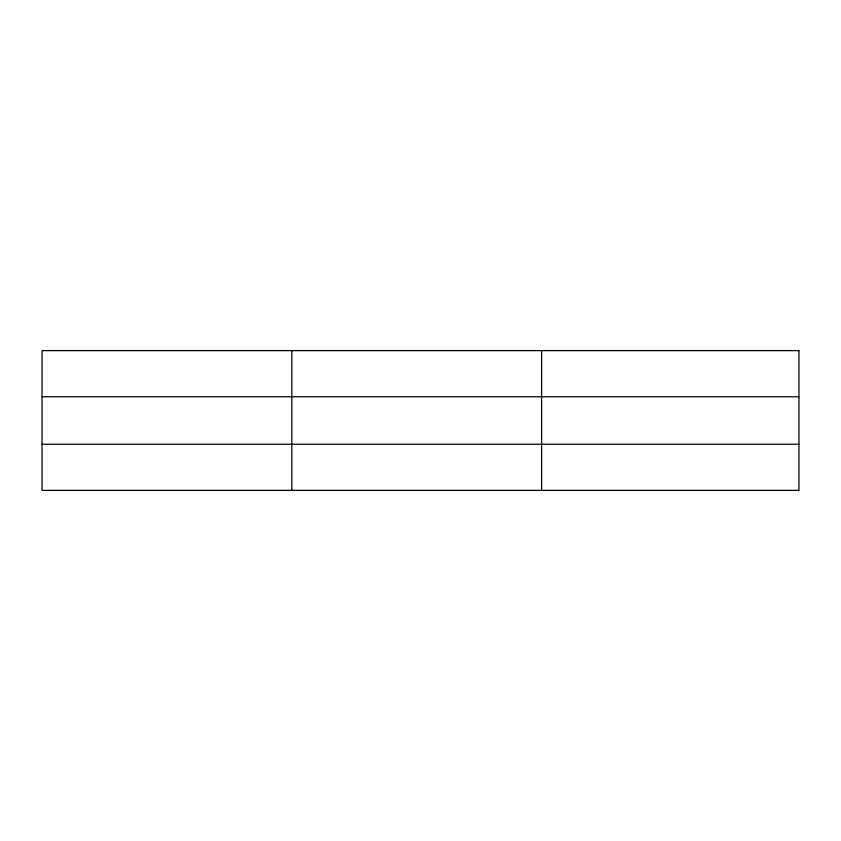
<?xml version="1.0" encoding="UTF-8"?>
<svg xmlns="http://www.w3.org/2000/svg" width="841" height="841" viewBox="0 0 841 841"><rect width="100%" height="100%" fill="white"/><g stroke="black" fill="none" stroke-linecap="round" stroke-linejoin="round"><path stroke-width="1.26" d="M291.827 350.623L291.827 490.377M541.604 350.623L541.604 490.377M42.05 396.742L798.95 396.742M42.05 444.258L798.95 444.258M798.95 350.623L798.95 490.377L42.05 490.377L42.05 350.623L798.95 350.623"/></g></svg>
